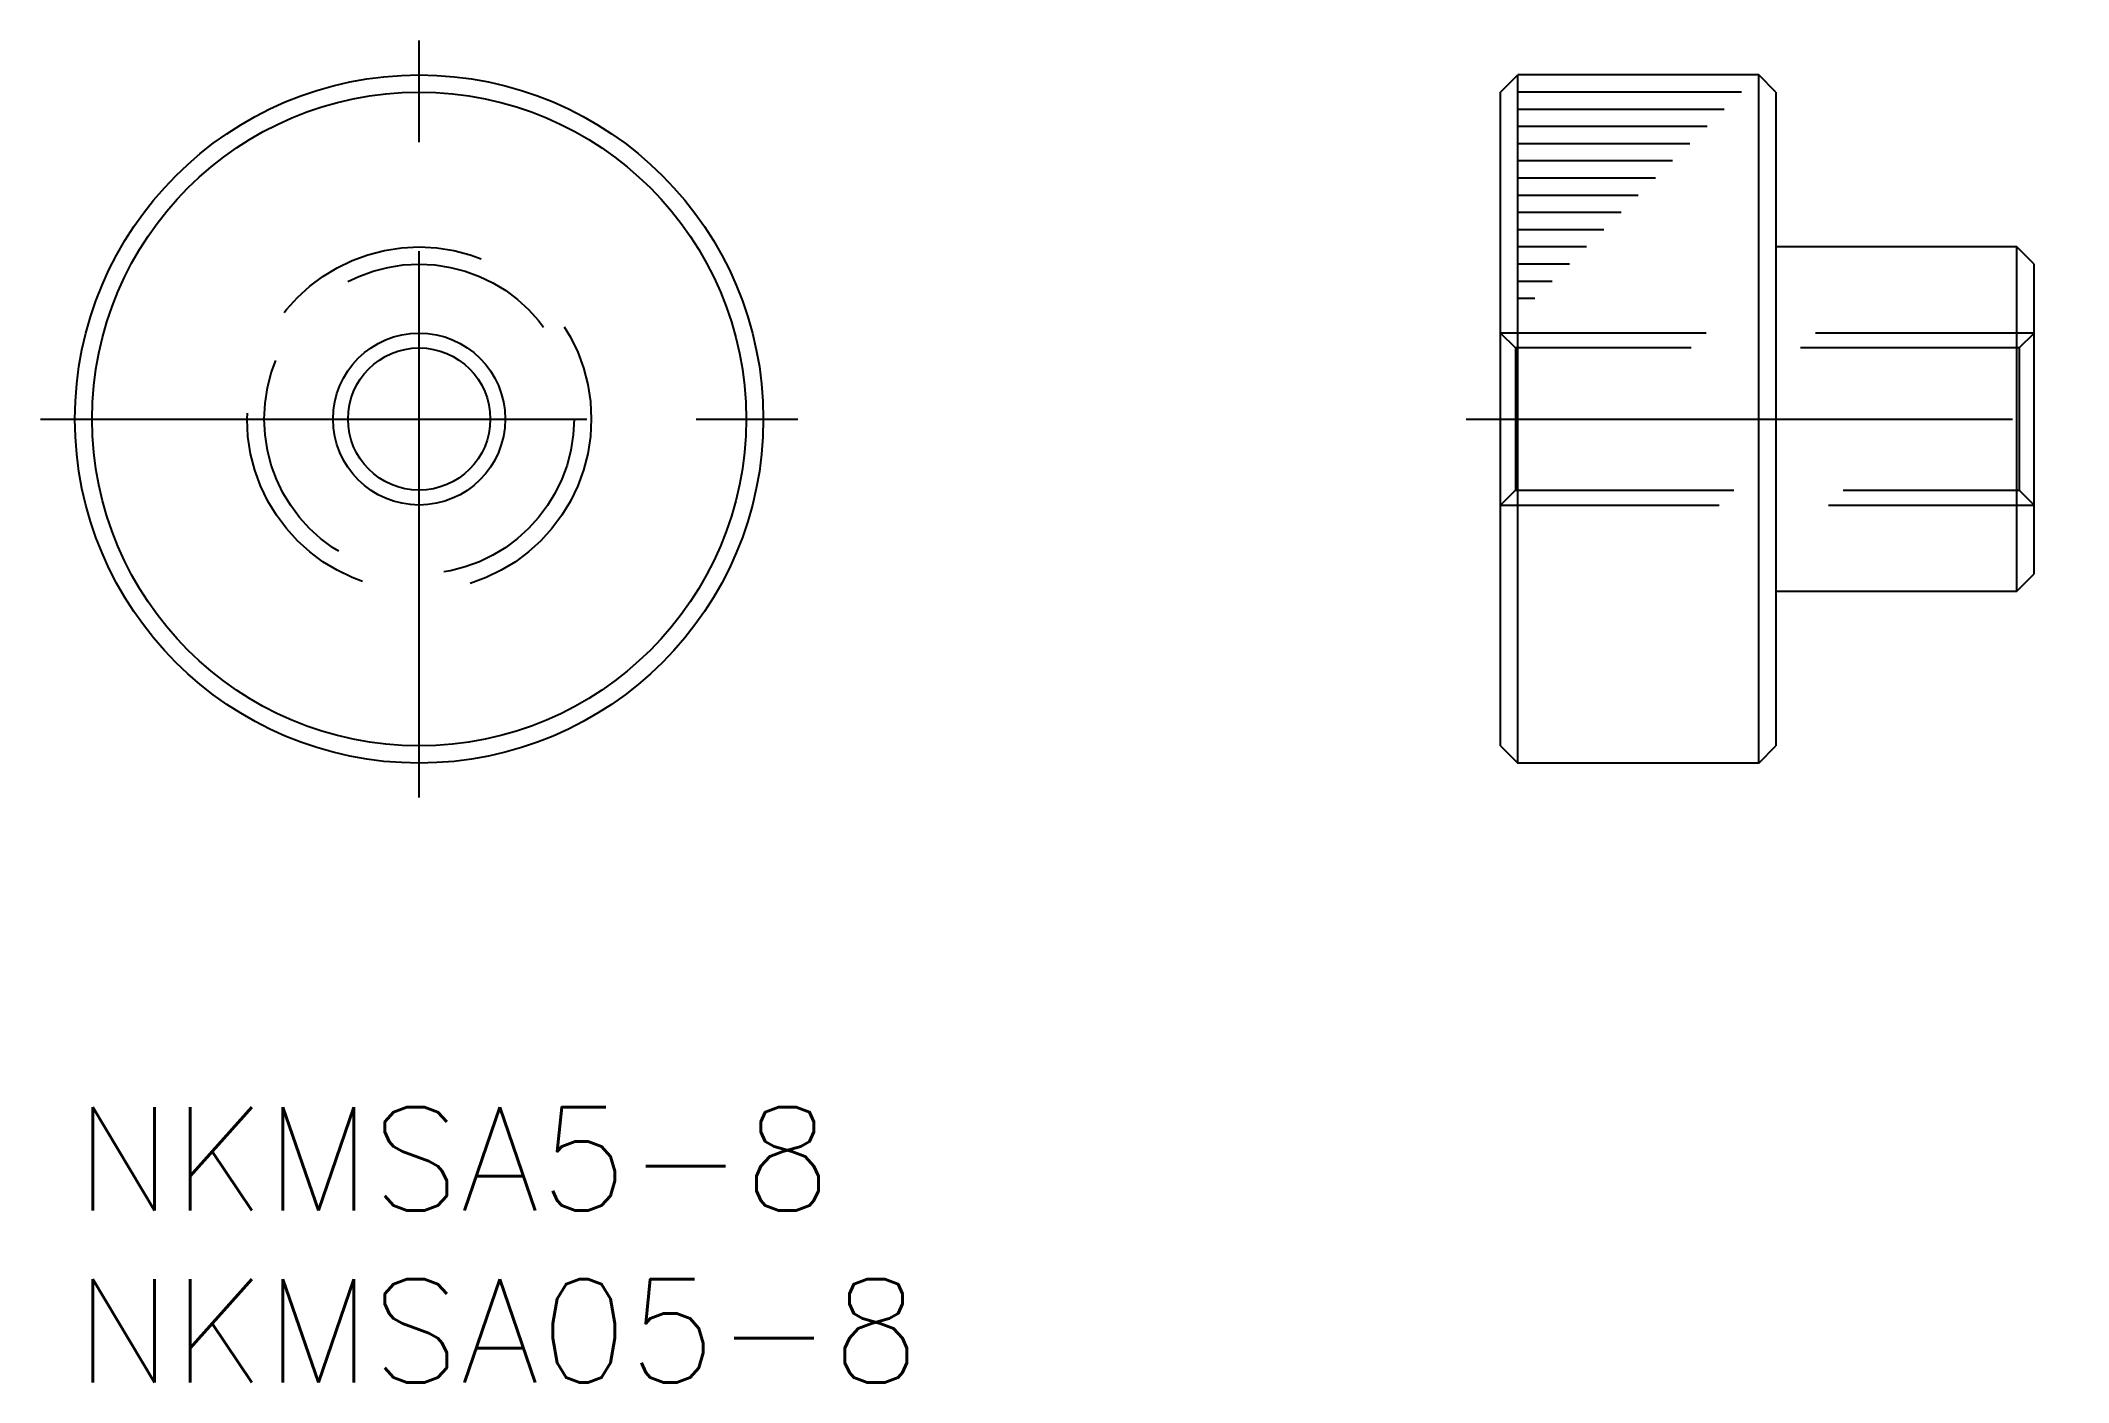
# Model space of a CAD drawing. Extents: x -1 to 57.9, y -8 to 31.
import ezdxf

# ---------------------------------------------------------------- set-up
doc = ezdxf.new("R2010")
doc.units = 0
doc.header["$LTSCALE"] = 0.5
doc.linetypes.add('CENTER', pattern=[50.8, 31.75, -6.35, 6.35, -6.35])
doc.linetypes.add('DASHED', pattern=[19.05, 12.7, -6.35])
for name, color, linetype in [('MSM_CENTER', 1, 'CENTER'), ('MSM_CONTINUOUS', 7, 'CONTINUOUS'), ('MSM_DASHED', 4, 'DASHED'), ('MSM_NARROW', 5, 'CONTINUOUS'), ('MSM_PART_NUMBER', 7, 'CONTINUOUS')]:
    doc.layers.add(name, color=color, linetype=linetype)
doc.styles.get("Standard").update_dxf_attribs({"font": 'txt.shx', "height": 3, "bigfont": 'bigfont.shx'})

# ---------------------------------------------------------------- blocks, each defined once
blk = doc.blocks.new('*U2')
at = {"layer": 'MSM_PART_NUMBER'}
blk.add_text('NKMSA5-8', height=3, dxfattribs=at).set_placement((0, -3))
blk = doc.blocks.new('*U3')
at = {"layer": 'MSM_PART_NUMBER'}
blk.add_text('NKMSA05-8', height=3, dxfattribs=at).set_placement((0, -8))

msp = doc.modelspace()

# ---------------------------------------------------------------- linework, layer by layer
at = {"layer": 'MSM_CENTER'}
for p, q in [((10, 9), (10, 31)), ((-1, 20), (21, 20)), ((40.421, 20), (57.921, 20))]:
    msp.add_line(p, q, dxfattribs=at)
at = {"layer": 'MSM_CONTINUOUS'}
for p, q in [((41.421, 29.5), (41.921, 30)), ((41.421, 10.5), (41.421, 29.5)), ((41.921, 10), (41.921, 30)), ((48.921, 30), (41.921, 30)), ((48.921, 10), (48.921, 30)), ((49.421, 29.5), (48.921, 30)), ((49.421, 29.5), (49.421, 10.5)), ((56.421, 25), (49.421, 25)), ((56.421, 15), (56.421, 25)), ((56.921, 24.5), (56.421, 25)), ((56.921, 15.5), (56.921, 24.5)), ((56.421, 15), (56.921, 15.5)), ((49.421, 15), (56.421, 15)), ((41.421, 10.5), (41.921, 10)), ((48.921, 10), (49.421, 10.5)), ((48.921, 10), (41.921, 10))]:
    msp.add_line(p, q, dxfattribs=at)
for radius in [10, 9.5, 2.067]:
    msp.add_circle((10, 20), radius, dxfattribs=at)
at = {"layer": 'MSM_DASHED'}
for p, q in [((56.921, 22.5), (41.421, 22.5)), ((41.854, 22.067), (41.421, 22.5)), ((56.488, 22.067), (56.921, 22.5)), ((41.854, 22.067), (41.854, 17.933)), ((56.488, 22.067), (41.854, 22.067)), ((56.488, 22.067), (56.488, 17.933)), ((41.421, 17.5), (41.854, 17.933)), ((41.854, 17.933), (56.488, 17.933)), ((56.488, 17.933), (56.921, 17.5)), ((41.421, 17.5), (56.921, 17.5))]:
    msp.add_line(p, q, dxfattribs=at)
for radius in [5, 4.5]:
    msp.add_circle((10, 20), radius, dxfattribs=at)
at = {"layer": 'MSM_NARROW'}
for p, q in [((48.421, 29.5), (41.921, 29.5)), ((47.921, 29), (41.921, 29)), ((47.421, 28.5), (41.921, 28.5)), ((46.921, 28), (41.921, 28)), ((46.421, 27.5), (41.921, 27.5)), ((45.921, 27), (41.921, 27)), ((45.421, 26.5), (41.921, 26.5)), ((44.921, 26), (41.921, 26)), ((44.421, 25.5), (41.921, 25.5)), ((43.921, 25), (41.921, 25)), ((43.421, 24.5), (41.921, 24.5)), ((42.921, 24), (41.921, 24)), ((42.421, 23.5), (41.921, 23.5))]:
    msp.add_line(p, q, dxfattribs=at)
msp.add_circle((10, 20), 2.5, dxfattribs=at)

# ---------------------------------------------------------------- block references
at = {"layer": 'MSM_CONTINUOUS'}
for name in ['*U2', '*U3']:
    msp.add_blockref(name, (0, 0), dxfattribs=at)

doc.saveas('drawing.dxf')
